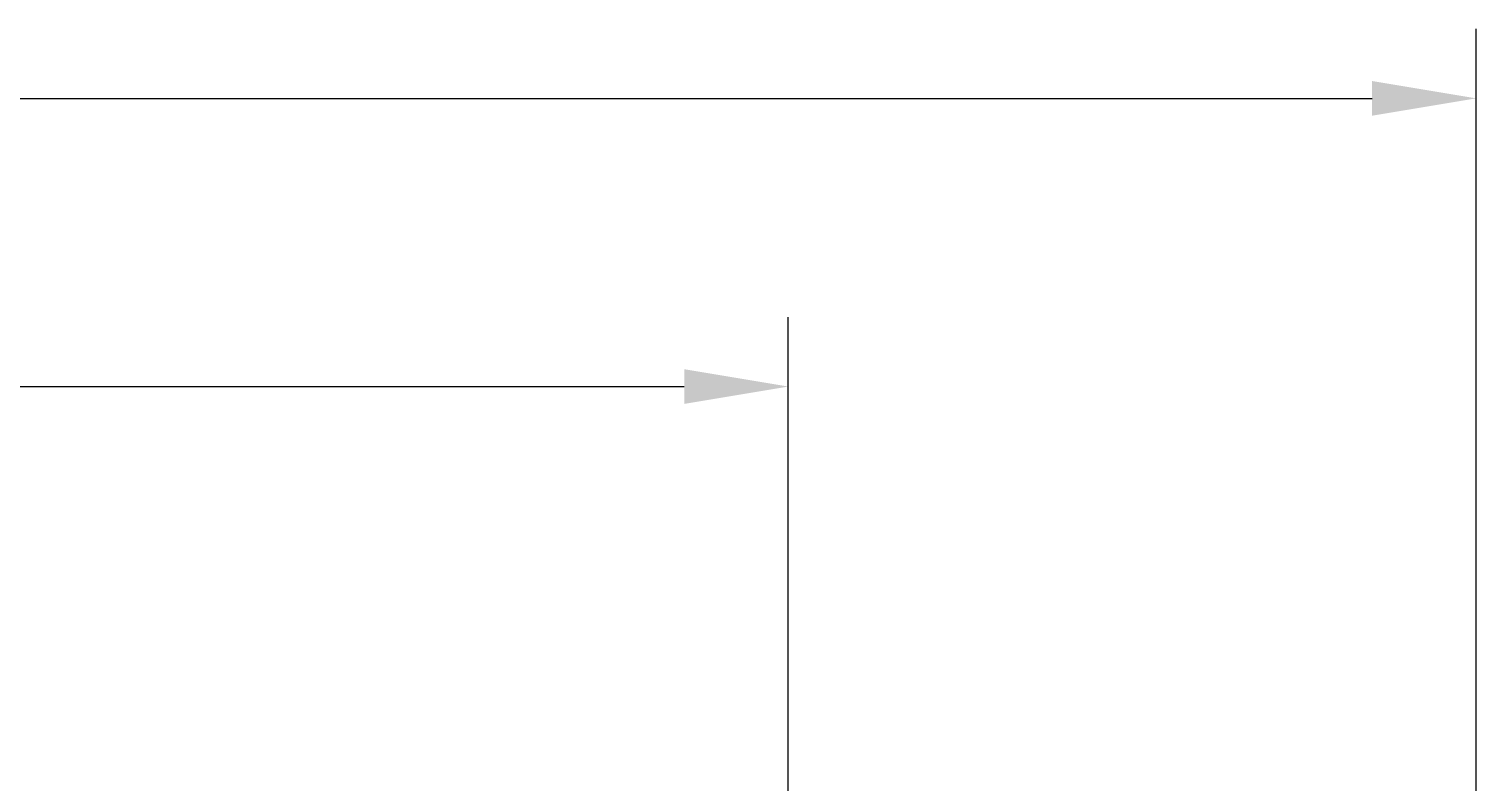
# Model space of a CAD drawing. Extents: x 2731 to 3325, y 756 to 1176.
# Drawn here: x 2932.96 to 2974.7, y 982.7 to 1004.4 of the extents above; entities that cross this region are included whole.
import ezdxf

# ---------------------------------------------------------------- set-up
doc = ezdxf.new("R2010")
doc.units = 0
doc.header["$LTSCALE"] = 7
doc.header["$MEASUREMENT"] = 0
doc.layers.add('DIM', color=2, linetype='CONTINUOUS')

msp = doc.modelspace()

# ---------------------------------------------------------------- linework, layer by layer
at = {"layer": 'DIM', "color": 2}
for p, q in [((2974.697, 932.238), (2974.697, 1004.404)), ((2828.025, 1002.404), (2971.697, 1002.404)), ((2954.861, 933.035), (2954.861, 996.097)), ((2847.861, 994.097), (2951.861, 994.097))]:
    msp.add_line(p, q, dxfattribs=at)
for points in [[(2971.697, 1002.904), (2971.697, 1001.904), (2974.697, 1002.404)], [(2951.861, 994.597), (2951.861, 993.597), (2954.861, 994.097)]]:
    msp.add_solid(points, dxfattribs=at)

doc.saveas('drawing.dxf')
